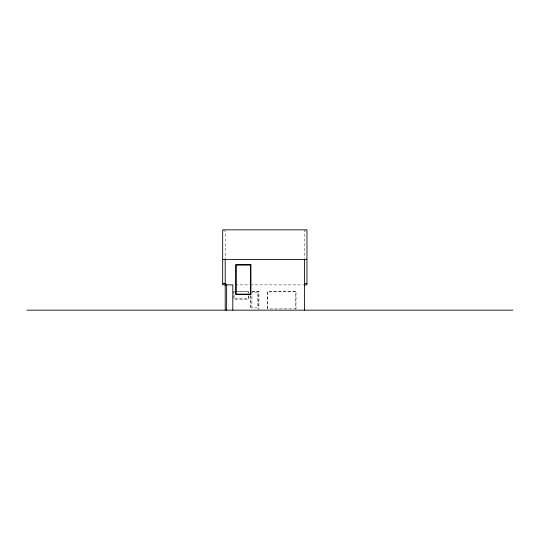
<?xml version="1.0" encoding="UTF-8"?>
<svg xmlns="http://www.w3.org/2000/svg" width="540" height="540" viewBox="0 0 540 540"><rect width="100%" height="100%" fill="white"/><g stroke="black" fill="none" stroke-linecap="round" stroke-linejoin="round"><path stroke-width="0.41" stroke-dasharray="2.7 2.03" d="M223.526 230.897L225.207 230.897L225.207 259.099M306.119 230.897L304.439 230.897L304.439 258.471M235.325 284.87L249.649 284.87M250.493 284.87L303.595 284.87M235.325 291.188L248.812 291.188L248.812 292.795M252.18 291.188L258.923 291.188L258.923 309.312M251.762 291.613L258.505 291.613L258.505 309.312M296.008 309.312L296.008 291.188L267.354 291.188L267.354 309.312M250.918 295.826L250.918 309.312M250.493 295.306L250.493 309.312M248.812 295.994L248.812 299.201L233.638 299.201L233.638 291.188M248.387 293.207L248.387 291.613L234.056 291.613L234.056 298.775L248.387 298.775L248.387 294.003M295.589 291.613L267.773 291.613L267.773 308.894L295.589 308.894L295.589 291.613M257.492 292.626L251.93 292.626L251.93 307.881L257.492 307.881L257.492 292.626"/><path stroke-width="0.81" d="M222.683 259.585L306.963 259.585M222.683 283.534L225.207 283.534M304.439 283.534L306.963 283.534M304.439 284.87L306.963 284.87L306.963 229.844L222.683 229.844L222.683 284.87L232.794 284.87L232.794 310.156M27 310.156L513 310.156M304.439 259.301L304.439 310.156M226.645 284.87L226.645 310.156M225.207 259.301L225.207 310.156M250.918 264.641L235.744 264.641L235.744 294.563L250.918 294.563L250.918 264.641M250.493 265.066L236.169 265.066L236.169 294.138L250.493 294.138L250.493 265.066"/></g></svg>
